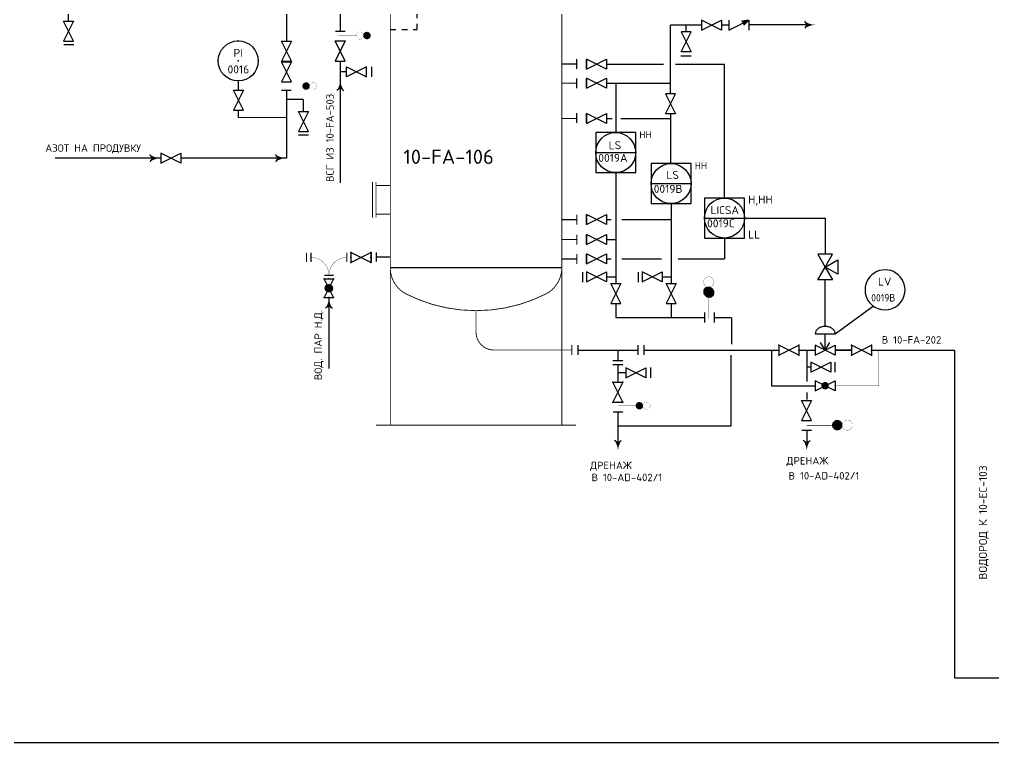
# Model space of a CAD drawing. Extents: x 230 to 652, y 120 to 276.
# Drawn here: x 274.35 to 291.39, y 123.62 to 136.26 of the extents above; entities that cross this region are included whole.
import ezdxf
from ezdxf.enums import TextEntityAlignment as Align

# ---------------------------------------------------------------- set-up
doc = ezdxf.new("R2010")
doc.units = 0
doc.header["$MEASUREMENT"] = 0
for name, pattern in [('DASH', [0.15625, 0.09375, -0.0625]), ('DASHED', [0.1875, 0.125, -0.0625]), ('HIDDEN', [0.125, 0.0625, -0.0625])]:
    doc.linetypes.add(name, pattern=pattern)
doc.layers.get('0').update_dxf_attribs({"linetype": 'CONTINUOUS'})
for name, color, linetype in [('IN-ATTRIBS', 7, 'CONTINUOUS'), ('IN-ELECTRICAL', 7, 'HIDDEN'), ('IN-EQUIPMENT', 7, 'CONTINUOUS'), ('IN-INST-TAP', 7, 'CONTINUOUS'), ('IN-MAJ-PROC', 3, 'CONTINUOUS'), ('IN-MIN-PROC', 7, 'CONTINUOUS'), ('IN-PNEUMATIC', 7, 'CONTINUOUS'), ('IN-SOFTWARE', 7, 'CONTINUOUS'), ('IN-TEXT', 51, 'CONTINUOUS')]:
    doc.layers.add(name, color=color, linetype=linetype)
doc.styles.add('ATTRIBS', font='SIMPLEX', dxfattribs={"width": 0.8, "height": 0.125})
doc.styles.add('NARROW', font='simplex', dxfattribs={"width": 0.75, "height": 0.1})
doc.styles.add('S1', font='SIMPLEX.shx')
doc.styles.add('SIMPLEX', font='SIMPLEX')

# ---------------------------------------------------------------- blocks, each defined once
blk = doc.blocks.new('VALVTEXT')
at = {"layer": 'IN-ATTRIBS'}
for p in [(0, 0.0625), (0, 0), (0.25, 0.0625), (0.25, 0), (0, -0.0625), (0.25, -0.0625)]:
    blk.add_point(p, dxfattribs=at)
at = {"layer": 'IN-ATTRIBS', "style": 'S1', "flags": 1}
for tag, p in [('IDNUM', (0.125, 0.5625)), ('DWGNO', (0.125, 0.4375)), ('FILENO', (0.125, 0.3125))]:
    blk.add_attdef(tag, text='', height=0.1, dxfattribs=at).set_placement(p, align=Align.CENTER)
at = {"layer": 'IN-ATTRIBS', "style": 'S1'}
for tag, p in [('MODE', (0.125, 0.078125)), ('SIZE', (0.125, -0.1875))]:
    blk.add_attdef(tag, text='', height=0.1, dxfattribs=at).set_placement(p, align=Align.CENTER)
blk = doc.blocks.new('BUBTEXT')
at = {"layer": 'IN-ATTRIBS'}
for p in [(0, 0.25), (-0.25, 0), (0, 0), (0.25, 0), (0, -0.25)]:
    blk.add_point(p, dxfattribs=at)
at = {"layer": 'IN-ATTRIBS', "flags": 1}
for tag, style, width, p in [('IDNUM', 'ATTRIBS', 0.8, (0.009, 0.584)), ('DWGNO', 'ATTRIBS', 0.8, (0.003, 0.447)), ('FILENO', 'ATTRIBS', 0.8, (-0.003, 0.311)), ('LOC', 'ATTRIBS', 0.8, (-0.08, -0.422)), ('SIG', 'ATTRIBS', 0.8, (-0.087, -0.563)), ('INSTALL', 'ATTRIBS', 0.8, (-0.087, -0.699)), ('SERV', 'ATTRIBS', 0.8, (-0.083, -0.838)), ('DATE', 'ATTRIBS', 0.8, (-0.088, -0.969)), ('DES', 'NARROW', 0.75, (-0.087, -1.102)), ('CSYS', 'NARROW', 0.75, (-0.087, -1.243))]:
    blk.add_attdef(tag, text='', height=0.1, dxfattribs=dict(at, style=style, width=width)).set_placement(p, align=Align.CENTER)
at = {"layer": 'IN-ATTRIBS', "style": 'ATTRIBS', "flags": 1}
blk.add_attdef('SYSCDI', text='', height=0.1, dxfattribs=at).set_placement((-0.312, 0.312), align=Align.RIGHT)
at = {"layer": 'IN-ATTRIBS', "style": 'S1'}
for tag, p in [('XT', (0.324, 0.257)), ('A1', (0.323, 0.115)), ('A2', (0.323, -0.035)), ('A3', (0.323, -0.185)), ('RES', (0.323, -0.342))]:
    blk.add_attdef(tag, p, '', height=0.1, dxfattribs=at)
at = {"layer": 'IN-ATTRIBS', "style": 'ATTRIBS'}
blk.add_attdef('SYSCDV', text='', height=0.1, dxfattribs=at).set_placement((-0.312, 0.141), align=Align.RIGHT)
at = {"layer": 'IN-ATTRIBS', "style": 'S1'}
for tag, p in [('INSTTYPE', (0, 0.05)), ('TAGNUM', (0.002, -0.156)), ('MD', (0.402, -0.565)), ('SZ', (0.402, -0.696))]:
    blk.add_attdef(tag, text='', height=0.1, dxfattribs=at).set_placement(p, align=Align.CENTER)

msp = doc.modelspace()

# ---------------------------------------------------------------- hatches: boundary and pattern name
at = {"linetype": 'Continuous'}
h = msp.add_hatch(dxfattribs=at)
h.set_pattern_fill('ANSI31', color=2, scale=0.00014, style=0)
h.set_pattern_definition([(45, (46.262292219, -578.457270464), (-1.237436867076e-05, 1.237436867076e-05), [])])
h.paths.add_polyline_path([(287.024, 136.165), (287.114, 136.252), (286.988, 136.232), (287.018, 136.206)])
h = msp.add_hatch(dxfattribs=at)
h.set_pattern_fill('ANSI31', color=2, scale=0.0013, style=0)
h.set_pattern_definition([(45, (-494.24449432, 122.51073528), (-0.000114904851943, 0.000114904851943), [])])
edge = h.paths.add_edge_path()
edge.add_arc((279.767, 131.566), 0.0637, 0, 360)
h = msp.add_hatch(dxfattribs=at)
h.set_pattern_fill('ANSI31', color=2, scale=0.0014, angle=90, style=0)
h.set_pattern_definition([(225, (297.6455762, 971.35559857), (-0.000123743686708, 0.000123743686708), [])])
edge = h.paths.add_edge_path()
edge.add_arc((286.412, 131.495), 0.0892, 179.9546, 359.9546)
edge.add_arc((286.412, 131.495), 0.0893, 359.9546, 539.9546)
msp.add_hatch(color=5, dxfattribs=at).paths.add_polyline_path([(284.886, 128.905, 0.206864), (284.823, 128.843, 0.206864), (284.761, 128.905, -0.150368), (284.823, 128.718, -0.150368)])

# ---------------------------------------------------------------- linework, layer by layer
at = {"color": 2}
for p, q in [((275.214, 136.234), (275.214, 136.497)), ((286.764, 136.252), (286.764, 136.077)), ((286.764, 136.077), (287.114, 136.252)), ((287.114, 136.252), (287.114, 136.077)), ((279.883, 136.058), (280.051, 136.058)), ((280.072, 135.348), (279.966, 135.348)), ((278.938, 135.028), (279.107, 135.028)), ((286.335, 131.139), (286.335, 130.964)), ((286.506, 131.139), (286.506, 130.964)), ((288.273, 130.766), (288.623, 130.766)), ((288.448, 130.485), (288.448, 130.766)), ((288.272, 130.527), (288.272, 130.44)), ((288.622, 130.522), (288.622, 130.434)), ((284.911, 130.297), (284.736, 130.297)), ((284.911, 130.227), (284.736, 130.227))]:
    msp.add_line(p, q, dxfattribs=at)
at = {"color": 5, "linetype": 'Continuous'}
for p, q in [((279.966, 136.497), (279.966, 136.058)), ((279.022, 136.477), (279.024, 135.884)), ((285.741, 134.965), (285.741, 136.163)), ((286.286, 136.163), (285.741, 136.163)), ((286.764, 136.164), (286.636, 136.163)), ((288.153, 136.169), (287.115, 136.169)), ((279.966, 135.537), (279.966, 133.408)), ((284.62, 135.484), (285.618, 135.484)), ((285.829, 135.484), (286.686, 135.484)), ((284.62, 135.149), (285.042, 135.149)), ((284.783, 135.149), (284.783, 134.286)), ((285.042, 135.149), (285.741, 135.149)), ((279.022, 135.028), (279.024, 133.838)), ((285.741, 134.615), (285.741, 133.744)), ((284.62, 134.533), (284.719, 134.533)), ((284.873, 134.533), (285.742, 134.533)), ((284.783, 133.586), (284.783, 132.417)), ((285.752, 133.044), (285.752, 131.649)), ((284.621, 132.764), (284.707, 132.764)), ((284.892, 132.764), (285.752, 132.764)), ((284.621, 132.417), (284.783, 132.417)), ((284.783, 132.414), (284.783, 131.649)), ((286.686, 132.442), (286.686, 132.076)), ((284.621, 132.076), (284.707, 132.076)), ((284.892, 132.076), (285.587, 132.076)), ((285.876, 132.076), (286.686, 132.076)), ((279.767, 131.402), (279.767, 130.162)), ((284.783, 131.299), (284.783, 131.055)), ((285.752, 131.299), (285.752, 131.055)), ((284.783, 131.055), (285.633, 131.055)), ((285.633, 131.055), (286.335, 131.055)), ((286.506, 131.052), (286.795, 131.052)), ((286.81, 131.052), (286.81, 130.586)), ((284.124, 130.485), (285.172, 130.485)), ((285.28, 130.485), (287.635, 130.485)), ((286.795, 130.394), (286.795, 129.152)), ((287.51, 130.485), (287.51, 129.86)), ((287.985, 130.485), (288.273, 130.485)), ((288.124, 130.485), (288.124, 129.934)), ((288.622, 130.485), (288.91, 130.485)), ((289.26, 130.485), (290.709, 130.485)), ((290.709, 130.485), (290.709, 124.756)), ((284.823, 130.227), (284.823, 129.924)), ((288.197, 130.184), (288.124, 130.184)), ((284.959, 130.087), (284.824, 130.087)), ((287.51, 129.86), (288.272, 129.86)), ((288.124, 129.745), (288.124, 129.617)), ((284.823, 129.4), (284.823, 128.833)), ((286.795, 129.152), (284.823, 129.152)), ((288.124, 129.08), (288.124, 128.841)), ((290.709, 124.756), (301.953, 124.756))]:
    msp.add_line(p, q, dxfattribs=at)
at = {"color": 2, "linetype": 'Continuous'}
for p, q in [((286.017, 136.045), (286.017, 136.163)), ((287.114, 136.252), (286.988, 136.232)), ((286.988, 136.232), (287.018, 136.206)), ((287.018, 136.206), (287.024, 136.165)), ((287.024, 136.165), (287.114, 136.252)), ((275.127, 135.828), (275.302, 135.828)), ((285.925, 135.63), (286.102, 135.63)), ((280.519, 135.261), (280.519, 135.436)), ((279.319, 134.867), (279.022, 134.867)), ((279.319, 134.867), (279.319, 134.652)), ((278.184, 134.552), (279.023, 134.553)), ((279.233, 134.246), (279.407, 134.246)), ((284.202, 131.847), (284.202, 131.673)), ((284.625, 131.762), (284.782, 131.762)), ((285.175, 131.847), (285.175, 131.673)), ((285.598, 131.762), (285.755, 131.762)), ((285.394, 130.179), (285.394, 129.999)), ((288.615, 130.274), (288.615, 130.096))]:
    msp.add_line(p, q, dxfattribs=at)
at = {"linetype": 'Continuous'}
for p, q in [((284.433, 133.936), (285.133, 133.936)), ((286.336, 132.792), (287.036, 132.792)), ((288.448, 130.897), (288.446, 131.714)), ((288.448, 130.485), (288.367, 130.618)), ((288.448, 130.485), (288.528, 130.618))]:
    msp.add_line(p, q, dxfattribs=at)
at = {"color": 7, "linetype": 'Continuous'}
for p, q in [((285.402, 133.394), (286.102, 133.394)), ((287.036, 132.792), (288.445, 132.792)), ((288.623, 130.766), (289.291, 131.259))]:
    msp.add_line(p, q, dxfattribs=at)
at = {"color": 5}
for p, q in [((284.823, 130.485), (284.823, 130.297)), ((288.91, 130.485), (288.622, 130.485))]:
    msp.add_line(p, q, dxfattribs=at)
at = {"color": 6, "linetype": 'Continuous'}
msp.add_line((229.992, 123.624), (499.167, 123.624), dxfattribs=at)
at = {"color": 2}
for points in [[(275.301, 135.884), (275.126, 136.234), (275.301, 136.234), (275.126, 135.884)], [(286.286, 136.078), (286.636, 136.253), (286.636, 136.078), (286.286, 136.253)], [(285.929, 135.695), (286.104, 136.045), (285.929, 136.045), (286.104, 135.695)], [(279.111, 135.534), (278.936, 135.884), (279.111, 135.884), (278.936, 135.534)], [(280.054, 135.537), (279.879, 135.887), (280.054, 135.887), (279.879, 135.537)], [(279.111, 135.175), (278.936, 135.525), (279.111, 135.525), (278.936, 135.175)], [(284.27, 135.397), (284.62, 135.572), (284.62, 135.397), (284.27, 135.572)], [(280.422, 135.435), (280.072, 135.26), (280.072, 135.435), (280.422, 135.26)], [(284.27, 135.062), (284.62, 135.237), (284.62, 135.062), (284.27, 135.237)], [(278.272, 134.677), (278.097, 135.027), (278.272, 135.027), (278.097, 134.677)], [(285.653, 134.615), (285.828, 134.965), (285.653, 134.965), (285.828, 134.615)], [(279.407, 134.302), (279.232, 134.652), (279.407, 134.652), (279.232, 134.302)], [(284.27, 134.446), (284.62, 134.621), (284.62, 134.446), (284.27, 134.621)], [(276.826, 133.751), (277.176, 133.926), (277.176, 133.751), (276.826, 133.926)], [(284.271, 132.677), (284.621, 132.852), (284.621, 132.677), (284.271, 132.852)], [(284.271, 132.329), (284.621, 132.504), (284.621, 132.329), (284.271, 132.504)], [(280.152, 132.014), (280.502, 132.189), (280.502, 132.014), (280.152, 132.189)], [(284.271, 131.989), (284.621, 132.164), (284.621, 131.989), (284.271, 132.164)], [(279.848, 131.403), (279.686, 131.728), (279.848, 131.728), (279.686, 131.403)], [(284.275, 131.675), (284.625, 131.85), (284.625, 131.675), (284.275, 131.85)], [(285.248, 131.675), (285.598, 131.85), (285.598, 131.675), (285.248, 131.85)], [(284.871, 131.299), (284.696, 131.649), (284.871, 131.649), (284.696, 131.299)], [(285.843, 131.299), (285.668, 131.649), (285.843, 131.649), (285.668, 131.299)], [(287.635, 130.397), (287.985, 130.572), (287.985, 130.397), (287.635, 130.572)], [(288.273, 130.397), (288.623, 130.572), (288.623, 130.397), (288.273, 130.572)], [(288.91, 130.397), (289.26, 130.572), (289.26, 130.397), (288.91, 130.572)], [(284.959, 130), (285.309, 130.175), (285.309, 130), (284.959, 130.175)], [(288.197, 130.096), (288.547, 130.271), (288.547, 130.096), (288.197, 130.271)], [(284.911, 129.575), (284.736, 129.925), (284.911, 129.925), (284.736, 129.575)], [(288.21, 129.255), (288.035, 129.605), (288.21, 129.605), (288.035, 129.255)]]:
    msp.add_lwpolyline(points, close=True, dxfattribs=at)
at = {"color": 5, "linetype": 'Continuous'}
for points in [[(288.153, 136.169, -0.206864), (288.091, 136.232, -0.206864)], [(288.153, 136.169, 0.206864), (288.091, 136.107, 0.206864)], [(279.966, 135.087, -0.206864), (279.904, 135.024, -0.206864)], [(279.966, 135.087, 0.206864), (280.029, 135.024, 0.206864)], [(276.701, 133.838, -0.206864), (276.638, 133.901, -0.206864)], [(276.701, 133.838, 0.206864), (276.638, 133.776, 0.206864)], [(278.899, 133.838, -0.206864), (278.836, 133.901, -0.206864)], [(278.899, 133.838, 0.206864), (278.836, 133.776, 0.206864)], [(279.767, 131.277, -0.206864), (279.705, 131.215, -0.206864)], [(279.767, 131.277, 0.206864), (279.83, 131.215, 0.206864)], [(284.823, 128.843, 0.206864), (284.761, 128.905, 0.206864)], [(284.823, 128.843, -0.206864), (284.886, 128.905, -0.206864)], [(288.124, 128.841, 0.206864), (288.062, 128.903, 0.206864)], [(288.124, 128.841, -0.206864), (288.187, 128.903, -0.206864)]]:
    msp.add_lwpolyline(points, format="xyb", dxfattribs=at)
at = {"color": 2}
for points, const_width in [([(280.244, 135.982), (279.932, 135.983)], 0.005), ([(284.27, 135.572), (284.27, 135.397)], 0.021), ([(284.27, 135.237), (284.27, 135.062)], 0.021), ([(279.302, 135.1), (278.989, 135.1)], 0.005), ([(284.27, 134.621), (284.27, 134.446)], 0.021), ([(284.271, 132.852), (284.271, 132.677)], 0.021), ([(284.271, 132.504), (284.271, 132.329)], 0.021), ([(284.271, 132.164), (284.271, 131.989)], 0.021), ([(286.412, 131.407), (286.412, 131.039)], 0.007), ([(285.172, 130.572), (285.172, 130.397)], 0.021), ([(285.28, 130.572), (285.28, 130.397)], 0.021), ([(285.136, 129.51), (284.823, 129.51)], 0.005), ([(288.56, 129.168), (288.122, 129.168)], 0.007)]:
    msp.add_lwpolyline(points, dxfattribs=dict(at, const_width=const_width))
for points, const_width in [([(280.307, 135.919, -1), (280.307, 136.046, -1)], 0.0025), ([(280.432, 135.95, -1), (280.432, 136.015, -1)], 0.065), ([(279.367, 135.132, -1), (279.367, 135.067, -1)], 0.065), ([(279.492, 135.163, -1), (279.492, 135.036, -1)], 0.0025), ([(286.323, 131.675, 1), (286.502, 131.674, 1)], 0.0035), ([(286.323, 131.495, 1), (286.502, 131.494, 1)], 0.0035), ([(288.414, 129.861, 1), (288.479, 129.861, 1)], 0.0656), ([(285.198, 129.543, -1), (285.198, 129.478, -1)], 0.065), ([(285.323, 129.574, -1), (285.323, 129.446, -1)], 0.0025), ([(288.659, 129.217, -1), (288.659, 129.126, -1)], 0.091), ([(288.834, 129.261, -1), (288.834, 129.082, -1)], 0.0035)]:
    msp.add_lwpolyline(points, format="xyb", close=True, dxfattribs=dict(at, const_width=const_width))
at = {"color": 6}
for points, const_width in [([(283.839, 135.484), (284.101, 135.484)], 0.021), ([(284.101, 135.572), (284.101, 135.397)], 0.021), ([(283.839, 135.149), (284.101, 135.149)], 0.021), ([(284.101, 135.237), (284.101, 135.062)], 0.021), ([(284.101, 134.628), (284.101, 134.453)], 0.021), ([(283.839, 134.533), (284.101, 134.533)], 0.021), ([(280.528, 132.797), (280.528, 133.422)], 0.015), ([(280.59, 132.797), (280.59, 133.422)], 0.015), ([(280.84, 133.36), (280.59, 133.36)], 0.015), ([(280.84, 132.86), (280.59, 132.86)], 0.015), ([(283.84, 132.764), (284.103, 132.764)], 0.021), ([(284.103, 132.852), (284.103, 132.677)], 0.021), ([(283.84, 132.417), (284.103, 132.417)], 0.021), ([(284.103, 132.504), (284.103, 132.329)], 0.021), ([(280.596, 132.029), (280.596, 132.191)], 0.0195), ([(280.84, 132.11), (280.596, 132.11)], 0.0195), ([(283.84, 132.076), (284.103, 132.076)], 0.021), ([(284.103, 132.164), (284.103, 131.989)], 0.021), ([(284.016, 130.572), (284.016, 130.397)], 0.021), ([(284.124, 130.572), (284.124, 130.397)], 0.021)]:
    msp.add_lwpolyline(points, dxfattribs=dict(at, const_width=const_width))
at = {"color": 5, "linetype": 'Continuous'}
for points in [[(286.686, 134.574), (286.686, 135.484)], [(286.686, 134.001), (286.686, 134.574)], [(286.686, 133.142), (286.686, 134.055)]]:
    msp.add_lwpolyline(points, dxfattribs=at)
for points in [[(284.433, 134.286), (284.433, 133.586), (285.133, 133.586), (285.133, 134.286)], [(285.402, 133.744), (285.402, 133.044), (286.102, 133.044), (286.102, 133.744)], [(286.336, 133.142), (286.336, 132.442), (287.036, 132.442), (287.036, 133.142)]]:
    msp.add_lwpolyline(points, close=True)
at = {"color": 5, "linetype": 'Continuous', "const_width": 0.005}
msp.add_lwpolyline([(279.767, 131.791, 0.414214), (279.454, 132.103, 0.414214)], format="xyb", dxfattribs=at)
at = {"color": 5, "linetype": 'DASH', "const_width": 0.005}
msp.add_lwpolyline([(280.079, 132.103, 0.414214), (279.767, 131.791, 0.414214)], format="xyb", dxfattribs=at)
at = {"linetype": 'Continuous'}
for points in [[(288.446, 131.936), (288.574, 132.158), (288.317, 132.158)], [(288.446, 131.936), (288.668, 132.064), (288.668, 131.808)], [(288.446, 131.936), (288.574, 131.714), (288.317, 131.714)]]:
    msp.add_lwpolyline(points, close=True, dxfattribs=at)
at = {"color": 2}
msp.add_lwpolyline([(288.623, 130.766, 0.126822), (288.61, 130.814, 0.10607), (288.571, 130.859, 0.085783), (288.517, 130.887, 0.075445), (288.448, 130.897, 0.075445), (288.379, 130.887, 0.085783), (288.324, 130.859, 0.10607), (288.285, 130.814, 0.126822), (288.273, 130.766, 0.126822)], format="xyb", dxfattribs=at)
at = {"color": 5, "linetype": 'Continuous', "const_width": 0.005}
msp.add_lwpolyline([(289.385, 130.485), (289.385, 129.86), (288.622, 129.86)], dxfattribs=at)
at = {"color": 2}
for points in [[(288.388, 129.89), (288.272, 129.948), (288.272, 129.773), (288.388, 129.831)], [(288.505, 129.89), (288.622, 129.948), (288.622, 129.773), (288.505, 129.831)]]:
    msp.add_lwpolyline(points, dxfattribs=at)
for centre in [(278.18, 135.539), (284.783, 133.936), (285.752, 133.394), (286.686, 132.792)]:
    msp.add_circle(centre, 0.35)
at = {"color": 2, "linetype": 'Continuous'}
msp.add_circle((279.767, 131.566), 0.0637, dxfattribs=at)
for start, end in [(351.1529, 188.8471), (188.8471, 351.1529)]:
    msp.add_arc((289.495, 131.537), 0.35, start, end)
at = {"color": 5, "linetype": 'Continuous'}
for points in [[(288.125, 136.21), (288.099, 136.215), (288.091, 136.232)], [(288.161, 136.193), (288.109, 136.201), (288.125, 136.21), (288.099, 136.215)], [(288.161, 136.145), (288.109, 136.138), (288.125, 136.128), (288.099, 136.123)], [(288.199, 136.181), (288.122, 136.188), (288.161, 136.193), (288.109, 136.201)], [(288.199, 136.158), (288.122, 136.151), (288.161, 136.145), (288.109, 136.138)], [(288.238, 136.172), (288.137, 136.177), (288.199, 136.181), (288.122, 136.188)], [(288.238, 136.166), (288.137, 136.161), (288.199, 136.158), (288.122, 136.151)], [(288.278, 136.169), (288.153, 136.169), (288.238, 136.172), (288.137, 136.177)], [(288.278, 136.169), (288.153, 136.169), (288.238, 136.166), (288.137, 136.161)], [(288.125, 136.128), (288.099, 136.123), (288.091, 136.107)], [(279.955, 135.133), (279.948, 135.056), (279.942, 135.095), (279.935, 135.043)], [(279.963, 135.172), (279.958, 135.071), (279.955, 135.133), (279.948, 135.056)], [(279.966, 135.212), (279.966, 135.087), (279.963, 135.172), (279.958, 135.071)], [(279.966, 135.212), (279.966, 135.087), (279.97, 135.172), (279.974, 135.071)], [(279.97, 135.172), (279.974, 135.071), (279.978, 135.133), (279.985, 135.056)], [(279.978, 135.133), (279.985, 135.056), (279.99, 135.095), (279.998, 135.043)], [(279.925, 135.058), (279.92, 135.032), (279.904, 135.024)], [(279.942, 135.095), (279.935, 135.043), (279.925, 135.058), (279.92, 135.032)], [(279.99, 135.095), (279.998, 135.043), (280.007, 135.058), (280.012, 135.032)], [(280.007, 135.058), (280.012, 135.032), (280.029, 135.024)], [(276.672, 133.88), (276.646, 133.885), (276.638, 133.901)], [(276.672, 133.797), (276.646, 133.792), (276.638, 133.776)], [(276.708, 133.863), (276.657, 133.87), (276.672, 133.88), (276.646, 133.885)], [(276.708, 133.814), (276.657, 133.807), (276.672, 133.797), (276.646, 133.792)], [(276.746, 133.85), (276.67, 133.857), (276.708, 133.863), (276.657, 133.87)], [(276.746, 133.827), (276.67, 133.82), (276.708, 133.814), (276.657, 133.807)], [(276.786, 133.842), (276.684, 133.847), (276.746, 133.85), (276.67, 133.857)], [(276.786, 133.835), (276.684, 133.83), (276.746, 133.827), (276.67, 133.82)], [(276.826, 133.838), (276.701, 133.838), (276.786, 133.842), (276.684, 133.847)], [(276.826, 133.838), (276.701, 133.838), (276.786, 133.835), (276.684, 133.83)], [(278.87, 133.88), (278.844, 133.885), (278.836, 133.901)], [(278.87, 133.797), (278.844, 133.792), (278.836, 133.776)], [(278.907, 133.863), (278.855, 133.87), (278.87, 133.88), (278.844, 133.885)], [(278.907, 133.814), (278.855, 133.807), (278.87, 133.797), (278.844, 133.792)], [(278.945, 133.85), (278.868, 133.857), (278.907, 133.863), (278.855, 133.87)], [(278.945, 133.827), (278.868, 133.82), (278.907, 133.814), (278.855, 133.807)], [(278.984, 133.842), (278.883, 133.847), (278.945, 133.85), (278.868, 133.857)], [(278.984, 133.835), (278.883, 133.83), (278.945, 133.827), (278.868, 133.82)], [(279.024, 133.838), (278.899, 133.838), (278.984, 133.842), (278.883, 133.847)], [(279.024, 133.838), (278.899, 133.838), (278.984, 133.835), (278.883, 133.83)], [(279.767, 131.402), (279.767, 131.277), (279.764, 131.362), (279.759, 131.261)], [(279.767, 131.402), (279.767, 131.277), (279.77, 131.362), (279.775, 131.261)], [(279.743, 131.285), (279.736, 131.234), (279.726, 131.249), (279.721, 131.223)], [(279.756, 131.323), (279.748, 131.246), (279.743, 131.285), (279.736, 131.234)], [(279.764, 131.362), (279.759, 131.261), (279.756, 131.323), (279.748, 131.246)], [(279.77, 131.362), (279.775, 131.261), (279.779, 131.323), (279.786, 131.246)], [(279.779, 131.323), (279.786, 131.246), (279.791, 131.285), (279.799, 131.234)], [(279.791, 131.285), (279.799, 131.234), (279.808, 131.249), (279.813, 131.223)], [(279.808, 131.249), (279.813, 131.223), (279.83, 131.215)], [(288.083, 128.87), (288.078, 128.895), (288.062, 128.903)], [(288.1, 128.833), (288.093, 128.885), (288.083, 128.87), (288.078, 128.895)], [(288.113, 128.795), (288.106, 128.872), (288.1, 128.833), (288.093, 128.885)], [(288.121, 128.756), (288.116, 128.857), (288.113, 128.795), (288.106, 128.872)], [(288.124, 128.716), (288.124, 128.841), (288.121, 128.756), (288.116, 128.857)], [(288.124, 128.716), (288.124, 128.841), (288.128, 128.756), (288.132, 128.857)], [(288.128, 128.756), (288.132, 128.857), (288.136, 128.795), (288.143, 128.872)], [(288.136, 128.795), (288.143, 128.872), (288.148, 128.833), (288.156, 128.885)], [(288.148, 128.833), (288.156, 128.885), (288.165, 128.87), (288.17, 128.895)], [(288.165, 128.87), (288.17, 128.895), (288.187, 128.903)]]:
    msp.add_solid(points, dxfattribs=at)
at = {"color": 5}
msp.add_solid([(279.726, 131.249), (279.721, 131.223), (279.705, 131.215)], dxfattribs=at)
at = {"layer": 'IN-ELECTRICAL', "color": 6}
for p in [(281.307, 136.589), (280.84, 136.089)]:
    msp.add_line(p, (281.307, 136.089), dxfattribs=at)
at = {"layer": 'IN-ELECTRICAL', "color": 7}
for p, q in [((284.783, 133.599), (284.783, 133.599)), ((285.405, 133.057), (285.405, 133.057))]:
    msp.add_line(p, q, dxfattribs=at)
at = {"layer": 'IN-EQUIPMENT', "color": 6}
msp.add_line((283.84, 131.922), (280.84, 131.922), dxfattribs=at)
at = {"layer": 'IN-EQUIPMENT', "color": 6, "const_width": 0.015}
for points in [[(280.84, 136.735), (280.84, 131.922)], [(283.84, 131.922), (283.84, 136.735)], [(280.84, 131.922), (280.84, 129.172)], [(283.84, 131.922), (283.84, 129.172)], [(284.016, 130.485), (283.84, 130.485)], [(280.59, 129.172), (284.09, 129.172)]]:
    msp.add_lwpolyline(points, dxfattribs=at)
at = {"layer": 'IN-EQUIPMENT', "color": 2}
for points, const_width in [([(279.373, 132.022), (279.373, 132.184)], 0.0195), ([(279.454, 132.184), (279.454, 132.022)], 0.0195), ([(280.079, 132.022), (280.079, 132.184)], 0.0195), ([(280.51, 132.194), (280.51, 132.019)], 0.021), ([(279.848, 131.791), (279.686, 131.791)], 0.0195), ([(284.736, 129.4), (284.911, 129.4)], 0.021), ([(288.035, 129.08), (288.21, 129.08)], 0.021)]:
    msp.add_lwpolyline(points, dxfattribs=dict(at, const_width=const_width))
at = {"layer": 'IN-EQUIPMENT', "color": 6, "linetype": 'Continuous', "const_width": 0.015}
for points in [[(280.84, 131.922, 0.267949), (281.099, 131.474, 0.267949)], [(283.581, 131.474, 0.267949), (283.84, 131.922, 0.267949)], [(281.099, 131.474, 0.242718), (283.581, 131.474, 0.242718)]]:
    msp.add_lwpolyline(points, format="xyb", dxfattribs=at)
at = {"layer": 'IN-EQUIPMENT', "color": 6, "linetype": 'DASHED', "const_width": 0.015}
msp.add_lwpolyline([(282.34, 131.172), (282.34, 130.797, 0.414214), (282.653, 130.485), (283.84, 130.485)], format="xyb", dxfattribs=at)
at = {"layer": 'IN-INST-TAP', "color": 7}
msp.add_line((278.184, 135.027), (278.184, 135.177), dxfattribs=at)
at = {"layer": 'IN-INST-TAP', "color": 2}
msp.add_line((278.184, 134.552), (278.184, 134.677), dxfattribs=at)
at = {"layer": 'IN-MAJ-PROC', "color": 5}
for p, q in [((276.826, 133.838), (274.977, 133.838)), ((279.024, 133.838), (277.176, 133.838))]:
    msp.add_line(p, q, dxfattribs=at)
at = {"layer": 'IN-MIN-PROC', "color": 5}
msp.add_line((287.985, 130.485), (288.273, 130.485), dxfattribs=at)
at = {"layer": 'IN-MIN-PROC', "color": 2}
msp.add_line((288.272, 130.485), (288.273, 130.485), dxfattribs=at)
msp.add_lwpolyline([(285.739, 134.804), (285.739, 134.787)], dxfattribs=at)
at = {"layer": 'IN-PNEUMATIC', "color": 7}
msp.add_line((288.445, 132.792), (288.446, 132.158), dxfattribs=at)
at = {"layer": 'IN-SOFTWARE', "color": 7}
msp.add_line((284.433, 133.936), (284.556, 133.936), dxfattribs=at)

# ---------------------------------------------------------------- block references
at = {"color": 7, "linetype": 'Continuous', "xscale": 1.4, "yscale": 1.4, "zscale": 1.4}
msp.add_blockref('BUBTEXT', (278.18, 135.539), dxfattribs=at).add_auto_attribs({'INSTTYPE': 'PI', 'TAGNUM': '0016'})
at = {"layer": 'IN-EQUIPMENT', "color": 2, "xscale": 1.4, "yscale": 1.4, "zscale": 1.4, "rotation": 90}
msp.add_blockref('VALVTEXT', (284.823, 129.575), dxfattribs=at)
at = {"layer": 'IN-MIN-PROC', "color": 2, "xscale": 1.4, "yscale": 1.4, "zscale": 1.4}
for p in [(280.152, 132.102), (287.635, 130.485), (288.91, 130.485)]:
    msp.add_blockref('VALVTEXT', p, dxfattribs=at)
at = {"layer": 'IN-MIN-PROC', "color": 2, "xscale": 1.3, "yscale": 1.3, "zscale": 1.3, "rotation": 90}
msp.add_blockref('VALVTEXT', (279.767, 131.403), dxfattribs=at)

# ---------------------------------------------------------------- texts
at = {"color": 1, "linetype": 'Continuous'}
for s, rotation, style, p in [('ВСГ ИЗ 10-FA-503', 90.0166, 'S1', (279.85, 133.423)), ('ВОД. ПАР Н.Д.', 90, 'SIMPLEX', (279.644, 129.957))]:
    msp.add_text(s, height=0.13, rotation=rotation, dxfattribs=dict(at, style=style)).set_placement(p)
at = {"color": 7, "linetype": 'Continuous', "style": 'SIMPLEX'}
for s, height, p in [('HH', 0.12, (285.197, 134.188)), ('LS', 0.14, (284.661, 133.994)), ('0019A', 0.14, (284.479, 133.774)), ('HH', 0.12, (286.166, 133.646)), ('LS', 0.14, (285.669, 133.475)), ('0019B', 0.14, (285.448, 133.232)), ('H,HH', 0.14, (287.1, 133.045)), ('LIСSA', 0.14, (286.443, 132.86)), ('0019C', 0.14, (286.382, 132.63)), ('LL', 0.14, (287.1, 132.434)), ('LV', 0.14, (289.371, 131.612))]:
    msp.add_text(s, height=height, dxfattribs=at).set_placement(p)
at = {"color": 1, "linetype": 'Continuous', "style": 'SIMPLEX'}
for s, p in [('АЗОТ НА ПРОДУВКУ', (274.805, 133.949)), ('В 10-FA-202', (289.437, 130.597)), (' ДРЕНАЖ', (284.249, 128.402)), ('ДРЕНАЖ', (287.771, 128.483)), ('В 10-AD-402/1', (284.36, 128.192)), ('B 10-AD-402/1', (287.806, 128.221))]:
    msp.add_text(s, height=0.13, dxfattribs=at).set_placement(p)
at = {"color": 4, "linetype": 'Continuous', "style": 'S1'}
msp.add_text('10-FA-106', height=0.25, dxfattribs=at).set_placement((281.069, 133.738))
at = {"color": 7, "linetype": 'Continuous', "style": 'SIMPLEX', "width": 0.9}
msp.add_text('0019B', height=0.13, dxfattribs=at).set_placement((289.253, 131.333))
at = {"layer": 'IN-TEXT', "color": 1, "style": 'SIMPLEX'}
msp.add_text('ВОДОРОД К 10-ЕС-103', height=0.14, rotation=90, dxfattribs=at).set_placement((291.278, 126.472))

doc.saveas('drawing.dxf')
